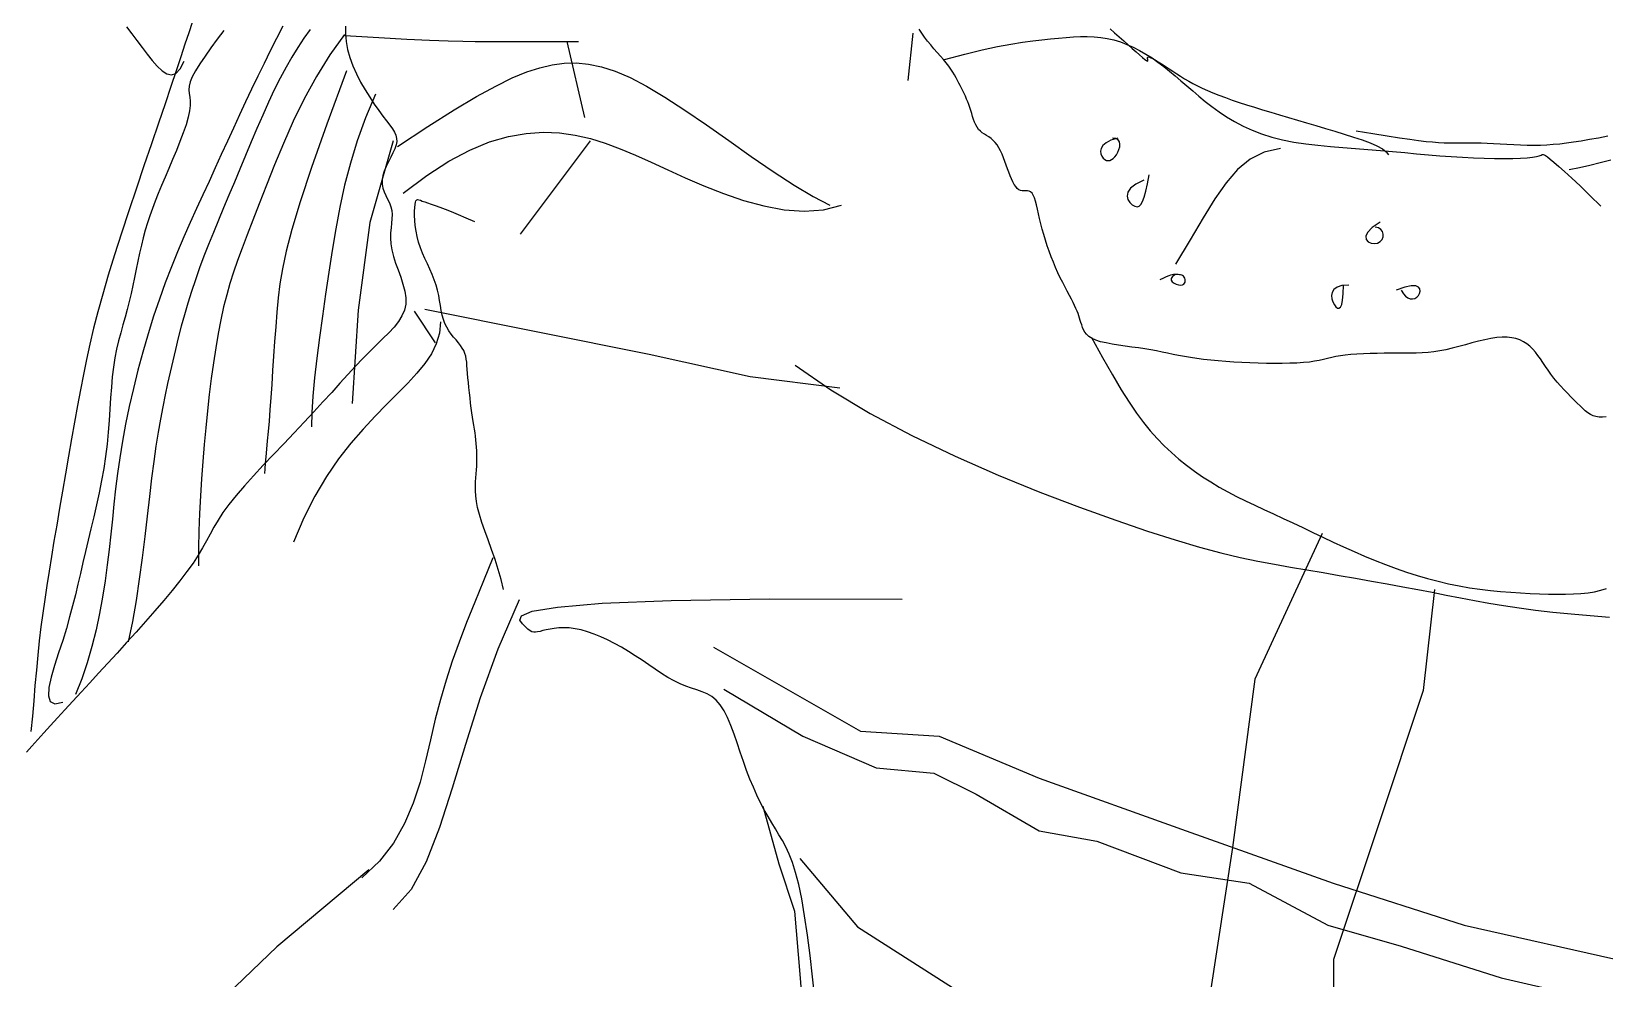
# Model space of a CAD drawing. Extents: x 872 to 5755, y 5790 to 9808.
# Drawn here: x 2919.2 to 3155.4, y 7055 to 7197.1 of the extents above; entities that cross this region are included whole.
import ezdxf

# ---------------------------------------------------------------- set-up
doc = ezdxf.new("R2010")
doc.units = 0
doc.header["$MEASUREMENT"] = 0
doc.layers.add('3', color=3, linetype='CONTINUOUS')
doc.layers.add('BH', color=3, linetype='CONTINUOUS')

msp = doc.modelspace()

# ---------------------------------------------------------------- hatches: boundary and pattern name
at = {"layer": 'BH'}
h = msp.add_hatch(dxfattribs=at)
h.set_pattern_fill('SWAMP,_O', color=256, scale=100)
h.set_pattern_definition([(0, (0, 0), (50, 86.6025), [12.5, -87.5]), (90, (6.25, 0), (-50, 86.60254), [6.25, -166.9551]), (90, (7.812, 0), (-50, 86.60254), [5, -168.2051]), (90, (4.688, 0), (-50, 86.60254), [5, -168.2051]), (60, (9.375, 0), (-50, 86.6025), [4, -96]), (120, (3.125, 0), (-100, 4e-08), [4, -96])])
edge = h.paths.add_edge_path()
edge.add_line((2158.5, 7650.63), (2158.5, 7518.64))
edge.add_line((2158.5, 7518.64), (2258.5, 7518.64))
edge.add_ellipse((2258.5, 7509.64), major_axis=(-6.36, 6.36), ratio=1, start_angle=135, end_angle=315, ccw=False)
edge.add_line((2258.5, 7500.64), (2258.5, 7338.64))
edge.add_line((2258.5, 7338.64), (2358.5, 7338.64))
edge.add_ellipse((2358.5, 7329.64), major_axis=(-6.36, 6.36), ratio=1, start_angle=135, end_angle=315, ccw=False)
edge.add_line((2358.5, 7320.64), (2358.5, 7158.64))
edge.add_line((2358.5, 7158.64), (2459, 7158.64))
edge.add_ellipse((2459, 7149.64), major_axis=(-6.36, 6.36), ratio=1, start_angle=135, end_angle=315, ccw=False)
edge.add_line((2458.5, 7140.59), (2458.5, 6978.64))
edge.add_line((2458.5, 6978.64), (2558.5, 6978.64))
edge.add_ellipse((2558.5, 6969.64), major_axis=(-6.36, 6.36), ratio=1, start_angle=135, end_angle=315, ccw=False)
edge.add_line((2558.5, 6960.64), (2558.5, 6898.64))
edge.add_line((2558.5, 6898.64), (2785.08, 6898.64))
edge.add_line((2785.08, 6898.64), (2779.82, 6949.12))
edge.add_line((2779.82, 6949.12), (2847.11, 7017.68))
edge.add_line((2847.11, 7017.68), (2892.91, 7053.55))
edge.add_line((2892.91, 7053.55), (2909.13, 7141.63))
edge.add_line((2909.13, 7141.63), (2910.45, 7189.1))
edge.add_line((2910.45, 7189.1), (2886.7, 7277.44))
edge.add_line((2886.7, 7277.44), (2938.16, 7349.96))
edge.add_line((2938.16, 7349.96), (2993.57, 7371.06))
edge.add_line((2993.57, 7371.06), (3027.88, 7414.57))
edge.add_line((3027.88, 7414.57), (3125.52, 7435.67))
edge.add_line((3125.52, 7435.67), (3121.89, 7841.59))
edge.add_line((3121.89, 7841.59), (2158.5, 7650.63))

# ---------------------------------------------------------------- linework, layer by layer
at = {"layer": '3'}
for points in [[(2943.35, 7198.42), (2942.84, 7196.87), (2942.27, 7195.16), (2941.65, 7193.27), (2940.95, 7191.17), (2940.17, 7188.82), (2939.28, 7186.21), (2938.3, 7183.32), (2937.23, 7180.2), (2936.11, 7176.92), (2934.97, 7173.55), (2933.83, 7170.15), (2932.73, 7166.8), (2931.69, 7163.56), (2930.75, 7160.49), (2929.92, 7157.66), (2929.2, 7155.02), (2928.56, 7152.54), (2928, 7150.18), (2927.5, 7147.88), (2927.03, 7145.6), (2926.59, 7143.31), (2926.15, 7140.94), (2925.7, 7138.48), (2925.24, 7135.94), (2924.78, 7133.34), (2924.32, 7130.72), (2923.87, 7128.11), (2923.43, 7125.54), (2923.01, 7123.02), (2922.6, 7120.6), (2922.22, 7118.3), (2921.86, 7116.09), (2921.52, 7113.96), (2921.21, 7111.87), (2920.92, 7109.8), (2920.65, 7107.73), (2920.4, 7105.64), (2920.17, 7103.48), (2919.96, 7101.26), (2919.75, 7098.97), (2919.56, 7096.66), (2919.36, 7094.34), (2919.15, 7092.03)], [(2966.35, 7197.87), (2966.35, 7196.75), (2966.45, 7195.58), (2966.67, 7194.39), (2967, 7193.16), (2967.46, 7191.93), (2968.01, 7190.7), (2968.63, 7189.49), (2969.3, 7188.32), (2970, 7187.21), (2970.7, 7186.17), (2971.37, 7185.22), (2972, 7184.37), (2972.55, 7183.64), (2973.03, 7183.01), (2973.42, 7182.46), (2973.72, 7181.96), (2973.93, 7181.49), (2974.05, 7181.03), (2974.06, 7180.56), (2973.97, 7180.04), (2973.77, 7179.47), (2973.49, 7178.85), (2973.16, 7178.2), (2972.82, 7177.52), (2972.48, 7176.82), (2972.19, 7176.13), (2971.98, 7175.45), (2971.87, 7174.79), (2971.88, 7174.17), (2972, 7173.58), (2972.2, 7173.01), (2972.44, 7172.45), (2972.7, 7171.9), (2972.96, 7171.34), (2973.17, 7170.78), (2973.31, 7170.2), (2973.36, 7169.6), (2973.35, 7168.97), (2973.29, 7168.3), (2973.21, 7167.59), (2973.15, 7166.85), (2973.13, 7166.05), (2973.17, 7165.2), (2973.31, 7164.3), (2973.56, 7163.33), (2973.9, 7162.32), (2974.28, 7161.29), (2974.66, 7160.23), (2975, 7159.17), (2975.27, 7158.13), (2975.42, 7157.13), (2975.41, 7156.16), (2975.22, 7155.26), (2974.85, 7154.39), (2974.32, 7153.55), (2973.66, 7152.72), (2972.87, 7151.87), (2971.99, 7151), (2971.04, 7150.07), (2970.03, 7149.08), (2968.97, 7148), (2967.88, 7146.84), (2966.74, 7145.61), (2965.54, 7144.3), (2964.3, 7142.93), (2962.99, 7141.49), (2961.61, 7140), (2960.17, 7138.45), (2958.66, 7136.85), (2957.11, 7135.23), (2955.56, 7133.6), (2954.03, 7131.99), (2952.57, 7130.41), (2951.19, 7128.89), (2949.95, 7127.45), (2948.87, 7126.12), (2947.98, 7124.89), (2947.24, 7123.76), (2946.6, 7122.7), (2946.03, 7121.67), (2945.48, 7120.65), (2944.9, 7119.6), (2944.25, 7118.5), (2943.49, 7117.32), (2942.57, 7116.04), (2941.52, 7114.67), (2940.35, 7113.21), (2939.09, 7111.7), (2937.75, 7110.14), (2936.36, 7108.56), (2934.94, 7106.97), (2933.5, 7105.38), (2932.08, 7103.82), (2930.68, 7102.29), (2929.31, 7100.8), (2927.97, 7099.35), (2926.67, 7097.95), (2925.43, 7096.6), (2924.24, 7095.32), (2923.13, 7094.1), (2922.08, 7092.95), (2921.1, 7091.87), (2920.17, 7090.85), (2919.3, 7089.87), (2918.47, 7088.93)], [(2948.11, 7197.23), (2947.12, 7195.91), (2946.17, 7194.62), (2945.28, 7193.39), (2944.5, 7192.23), (2943.84, 7191.19), (2943.36, 7190.28), (2943.05, 7189.51), (2942.91, 7188.87), (2942.87, 7188.3), (2942.91, 7187.77), (2942.98, 7187.23), (2943.04, 7186.64), (2943.05, 7185.97), (2942.96, 7185.16), (2942.75, 7184.19), (2942.43, 7183.08), (2942.01, 7181.87), (2941.52, 7180.57), (2940.98, 7179.22), (2940.41, 7177.85), (2939.84, 7176.5), (2939.28, 7175.19), (2938.76, 7173.94), (2938.27, 7172.76), (2937.82, 7171.62), (2937.4, 7170.51), (2937, 7169.43), (2936.64, 7168.34), (2936.31, 7167.25), (2936, 7166.13), (2935.72, 7164.99), (2935.45, 7163.81), (2935.2, 7162.61), (2934.95, 7161.39), (2934.7, 7160.17), (2934.45, 7158.96), (2934.18, 7157.75), (2933.9, 7156.56), (2933.59, 7155.38), (2933.27, 7154.22), (2932.94, 7153.06), (2932.62, 7151.88), (2932.3, 7150.67), (2932.01, 7149.42), (2931.75, 7148.1), (2931.53, 7146.72), (2931.36, 7145.25), (2931.22, 7143.7), (2931.1, 7142.09), (2930.99, 7140.42), (2930.88, 7138.7), (2930.74, 7136.94), (2930.57, 7135.14), (2930.35, 7133.33), (2930.08, 7131.51), (2929.75, 7129.68), (2929.38, 7127.85), (2928.99, 7126.03), (2928.57, 7124.24), (2928.15, 7122.46), (2927.73, 7120.73), (2927.33, 7119.03), (2926.95, 7117.38), (2926.57, 7115.76), (2926.2, 7114.15), (2925.82, 7112.54), (2925.41, 7110.91), (2924.96, 7109.24), (2924.47, 7107.51), (2923.91, 7105.71), (2923.3, 7103.84), (2922.69, 7101.97), (2922.18, 7100.21), (2921.84, 7098.65), (2921.77, 7097.4), (2922.03, 7096.55), (2922.72, 7096.21), (2923.91, 7096.46)], [(2956.98, 7197.86), (2956.03, 7196.02), (2955.08, 7194.15), (2954.14, 7192.26), (2953.2, 7190.36), (2952.27, 7188.43), (2951.36, 7186.49), (2950.45, 7184.54), (2949.54, 7182.58), (2948.64, 7180.6), (2947.73, 7178.61), (2946.81, 7176.6), (2945.89, 7174.58), (2944.95, 7172.55), (2944, 7170.49), (2943.05, 7168.39), (2942.1, 7166.24), (2941.16, 7164.03), (2940.23, 7161.75), (2939.32, 7159.38), (2938.43, 7156.91), (2937.57, 7154.34), (2936.74, 7151.69), (2935.95, 7148.98), (2935.21, 7146.25), (2934.53, 7143.52), (2933.91, 7140.81), (2933.35, 7138.16), (2932.87, 7135.59), (2932.47, 7133.12), (2932.14, 7130.74), (2931.85, 7128.43), (2931.6, 7126.15), (2931.37, 7123.9), (2931.14, 7121.65), (2930.89, 7119.37), (2930.61, 7117.04), (2930.28, 7114.66), (2929.9, 7112.22), (2929.44, 7109.75), (2928.92, 7107.28), (2928.3, 7104.8), (2927.59, 7102.36), (2926.78, 7099.96), (2925.85, 7097.62)], [(2933.5, 7197.76), (2934.27, 7196.73), (2935.05, 7195.7), (2935.82, 7194.69), (2936.58, 7193.69), (2937.34, 7192.73), (2938.09, 7191.87), (2938.83, 7191.17), (2939.55, 7190.71), (2940.24, 7190.55), (2940.91, 7190.78), (2941.56, 7191.45), (2942.17, 7192.64)], [(2961.09, 7197.37), (2960.14, 7196.05), (2959.22, 7194.68), (2958.33, 7193.24), (2957.44, 7191.7), (2956.56, 7190.06), (2955.68, 7188.31), (2954.81, 7186.45), (2953.94, 7184.52), (2953.07, 7182.52), (2952.21, 7180.5), (2951.36, 7178.46), (2950.52, 7176.43), (2949.69, 7174.44), (2948.87, 7172.49), (2948.08, 7170.59), (2947.3, 7168.74), (2946.55, 7166.92), (2945.82, 7165.12), (2945.12, 7163.35), (2944.46, 7161.59), (2943.84, 7159.83), (2943.26, 7158.08), (2942.71, 7156.33), (2942.2, 7154.58), (2941.72, 7152.84), (2941.27, 7151.11), (2940.84, 7149.38), (2940.43, 7147.66), (2940.04, 7145.96), (2939.66, 7144.26), (2939.3, 7142.55), (2938.94, 7140.78), (2938.59, 7138.93), (2938.25, 7136.96), (2937.92, 7134.85), (2937.59, 7132.55), (2937.26, 7130.04), (2936.93, 7127.3), (2936.59, 7124.36), (2936.23, 7121.28), (2935.83, 7118.1), (2935.4, 7114.89), (2934.92, 7111.68), (2934.37, 7108.54), (2933.75, 7105.51)], [(2966.21, 7196.64), (2964.01, 7193.57), (2962, 7190.32), (2960.18, 7186.98), (2958.53, 7183.6), (2957.04, 7180.27), (2955.69, 7177.04), (2954.49, 7174.01), (2953.42, 7171.22), (2952.46, 7168.75), (2951.61, 7166.55), (2950.85, 7164.55), (2950.17, 7162.72), (2949.57, 7160.98), (2949.03, 7159.27), (2948.54, 7157.55), (2948.08, 7155.74), (2947.66, 7153.82), (2947.26, 7151.76), (2946.88, 7149.6), (2946.54, 7147.35), (2946.21, 7145.01), (2945.91, 7142.6), (2945.63, 7140.14), (2945.38, 7137.63), (2945.14, 7135.1), (2944.93, 7132.55), (2944.74, 7129.97), (2944.58, 7127.38), (2944.45, 7124.77), (2944.36, 7122.15), (2944.3, 7119.53), (2944.28, 7116.9)], [(2966.27, 7196.45), (2971.37, 7196.16), (2975.57, 7195.94), (2978.99, 7195.78), (2981.76, 7195.68), (2984.01, 7195.62), (2985.86, 7195.58), (2987.44, 7195.57), (2988.86, 7195.57), (2990.26, 7195.57), (2991.65, 7195.57), (2993.07, 7195.57), (2994.54, 7195.57), (2996.08, 7195.57), (2997.72, 7195.57), (2999.47, 7195.57), (3001.37, 7195.57)], [(3051.57, 7196.82), (3050.78, 7189.73)], [(3155.65, 7139.24), (3155.08, 7139.2), (3154.57, 7139.22), (3154.1, 7139.3), (3153.67, 7139.43), (3153.26, 7139.63), (3152.88, 7139.87), (3152.5, 7140.17), (3152.11, 7140.51), (3151.71, 7140.89), (3151.28, 7141.32), (3150.82, 7141.78), (3150.33, 7142.27), (3149.83, 7142.79), (3149.31, 7143.33), (3148.8, 7143.9), (3148.29, 7144.47), (3147.8, 7145.06), (3147.34, 7145.65), (3146.92, 7146.24), (3146.52, 7146.82), (3146.14, 7147.39), (3145.77, 7147.94), (3145.39, 7148.47), (3145.01, 7148.97), (3144.62, 7149.43), (3144.19, 7149.84), (3143.73, 7150.21), (3143.22, 7150.53), (3142.68, 7150.79), (3142.09, 7150.99), (3141.45, 7151.13), (3140.75, 7151.21), (3140, 7151.22), (3139.2, 7151.16), (3138.33, 7151.02), (3137.41, 7150.83), (3136.46, 7150.6), (3135.49, 7150.34), (3134.5, 7150.06), (3133.51, 7149.79), (3132.53, 7149.54), (3131.58, 7149.32), (3130.66, 7149.15), (3129.76, 7149.02), (3128.89, 7148.92), (3128.01, 7148.86), (3127.13, 7148.82), (3126.24, 7148.8), (3125.31, 7148.8), (3124.35, 7148.8), (3123.34, 7148.79), (3122.31, 7148.79), (3121.26, 7148.78), (3120.21, 7148.76), (3119.19, 7148.73), (3118.22, 7148.68), (3117.3, 7148.62), (3116.47, 7148.53), (3115.73, 7148.42), (3115.05, 7148.29), (3114.43, 7148.15), (3113.82, 7148.01), (3113.21, 7147.86), (3112.57, 7147.72), (3111.87, 7147.59), (3111.08, 7147.48), (3110.19, 7147.4), (3109.21, 7147.33), (3108.14, 7147.29), (3107.01, 7147.27), (3105.83, 7147.27), (3104.62, 7147.28), (3103.38, 7147.31), (3102.15, 7147.35), (3100.92, 7147.41), (3099.72, 7147.47), (3098.54, 7147.55), (3097.39, 7147.65), (3096.27, 7147.75), (3095.2, 7147.87), (3094.18, 7148), (3093.22, 7148.14), (3092.31, 7148.29), (3091.45, 7148.45), (3090.62, 7148.62), (3089.8, 7148.8), (3088.98, 7148.97), (3088.15, 7149.14), (3087.29, 7149.3), (3086.38, 7149.45), (3085.42, 7149.59), (3084.42, 7149.73), (3083.41, 7149.87), (3082.41, 7150.01), (3081.45, 7150.16), (3080.55, 7150.34), (3079.73, 7150.53), (3079.03, 7150.76), (3078.45, 7151.03), (3077.99, 7151.32), (3077.64, 7151.64), (3077.37, 7151.98), (3077.17, 7152.33), (3077.01, 7152.68), (3076.9, 7153.04), (3076.79, 7153.39), (3076.69, 7153.73), (3076.59, 7154.06), (3076.48, 7154.4), (3076.35, 7154.75), (3076.2, 7155.12), (3076.04, 7155.51), (3075.84, 7155.94), (3075.61, 7156.41), (3075.35, 7156.92), (3075.05, 7157.48), (3074.73, 7158.09), (3074.4, 7158.73), (3074.05, 7159.42), (3073.69, 7160.13), (3073.33, 7160.88), (3072.98, 7161.65), (3072.65, 7162.45), (3072.32, 7163.27), (3072.01, 7164.1), (3071.72, 7164.93), (3071.45, 7165.77), (3071.19, 7166.6), (3070.96, 7167.42), (3070.75, 7168.21), (3070.56, 7168.99), (3070.4, 7169.73), (3070.24, 7170.42), (3070.09, 7171.05), (3069.94, 7171.62), (3069.79, 7172.11), (3069.62, 7172.51), (3069.44, 7172.81), (3069.23, 7173), (3069, 7173.11), (3068.76, 7173.16), (3068.5, 7173.17), (3068.24, 7173.17), (3067.98, 7173.18), (3067.72, 7173.22), (3067.47, 7173.33), (3067.23, 7173.52), (3067, 7173.79), (3066.78, 7174.12), (3066.56, 7174.51), (3066.36, 7174.95), (3066.15, 7175.43), (3065.96, 7175.95), (3065.76, 7176.48), (3065.56, 7177.03), (3065.36, 7177.58), (3065.15, 7178.12), (3064.94, 7178.65), (3064.71, 7179.15), (3064.47, 7179.62), (3064.2, 7180.04), (3063.92, 7180.42), (3063.61, 7180.73), (3063.29, 7181), (3062.96, 7181.24), (3062.62, 7181.45), (3062.29, 7181.66), (3061.98, 7181.87), (3061.69, 7182.11), (3061.42, 7182.38), (3061.19, 7182.7), (3061, 7183.06), (3060.82, 7183.46), (3060.67, 7183.88), (3060.52, 7184.32), (3060.39, 7184.76), (3060.25, 7185.22), (3060.11, 7185.66), (3059.96, 7186.1), (3059.79, 7186.53), (3059.62, 7186.94), (3059.44, 7187.35), (3059.25, 7187.76), (3059.06, 7188.16), (3058.86, 7188.55), (3058.66, 7188.95), (3058.47, 7189.34), (3058.26, 7189.74), (3058.05, 7190.14), (3057.81, 7190.55), (3057.55, 7190.98), (3057.26, 7191.42), (3056.93, 7191.88), (3056.56, 7192.36), (3056.15, 7192.86), (3055.69, 7193.39), (3055.21, 7193.93), (3054.72, 7194.49), (3054.23, 7195.06), (3053.75, 7195.64), (3053.3, 7196.23), (3052.88, 7196.82), (3052.51, 7197.41)], [(3056.3, 7192.88), (3059.34, 7193.68), (3061.98, 7194.31), (3064.27, 7194.81), (3066.27, 7195.19), (3068.01, 7195.47), (3069.55, 7195.68), (3070.93, 7195.84), (3072.2, 7195.96), (3073.4, 7196.08), (3074.55, 7196.19), (3075.65, 7196.27), (3076.71, 7196.32), (3077.74, 7196.33), (3078.75, 7196.29), (3079.75, 7196.19), (3080.73, 7196.03), (3081.72, 7195.8), (3082.7, 7195.5), (3083.68, 7195.13), (3084.64, 7194.7), (3085.6, 7194.22), (3086.54, 7193.69), (3087.46, 7193.11), (3088.35, 7192.49), (3089.23, 7191.83), (3090.09, 7191.14), (3090.95, 7190.42), (3091.8, 7189.68), (3092.67, 7188.92), (3093.56, 7188.15), (3094.49, 7187.37), (3095.45, 7186.58), (3096.46, 7185.8), (3097.53, 7185.02), (3098.65, 7184.27), (3099.85, 7183.55), (3101.12, 7182.87), (3102.47, 7182.25), (3103.91, 7181.69), (3105.43, 7181.2), (3107.06, 7180.8), (3108.76, 7180.47), (3110.54, 7180.21), (3112.36, 7179.99), (3114.23, 7179.81), (3116.11, 7179.65), (3118, 7179.51), (3119.88, 7179.37), (3121.74, 7179.21), (3123.58, 7179.05), (3125.39, 7178.89), (3127.18, 7178.73), (3128.94, 7178.57), (3130.67, 7178.43), (3132.39, 7178.3), (3134.07, 7178.19), (3135.73, 7178.1), (3137.34, 7178.04), (3138.88, 7178), (3140.31, 7177.99), (3141.63, 7178), (3142.79, 7178.04), (3143.79, 7178.1), (3144.58, 7178.19), (3145.17, 7178.29), (3145.58, 7178.41), (3145.86, 7178.51), (3146.04, 7178.59), (3146.19, 7178.62), (3146.34, 7178.58), (3146.53, 7178.47), (3146.82, 7178.25), (3147.23, 7177.92), (3147.79, 7177.45), (3148.51, 7176.83), (3149.39, 7176.05), (3150.46, 7175.07), (3151.71, 7173.89), (3153.17, 7172.48), (3154.83, 7170.84)], [(3081.16, 7197.47), (3081.84, 7196.87), (3082.53, 7196.27), (3083.2, 7195.67), (3083.86, 7195.08), (3084.48, 7194.52), (3085.06, 7194.01), (3085.57, 7193.56), (3086.01, 7193.18), (3086.37, 7192.89), (3086.63, 7192.71), (3086.78, 7192.64), (3086.84, 7192.66), (3086.85, 7192.75), (3086.82, 7192.88), (3086.79, 7193.02), (3086.79, 7193.15), (3086.84, 7193.23), (3086.96, 7193.25), (3087.19, 7193.18), (3087.51, 7193.03), (3087.91, 7192.8), (3088.38, 7192.53), (3088.89, 7192.2), (3089.44, 7191.85), (3090.01, 7191.48), (3090.59, 7191.1), (3091.17, 7190.72), (3091.75, 7190.36), (3092.35, 7189.99), (3092.96, 7189.63), (3093.6, 7189.27), (3094.27, 7188.92), (3095, 7188.56), (3095.77, 7188.21), (3096.61, 7187.86), (3097.51, 7187.51), (3098.47, 7187.15), (3099.48, 7186.79), (3100.55, 7186.43), (3101.66, 7186.07), (3102.83, 7185.7), (3104.04, 7185.32), (3105.3, 7184.94), (3106.6, 7184.56), (3107.93, 7184.16), (3109.28, 7183.76), (3110.67, 7183.36), (3112.07, 7182.94), (3113.48, 7182.53), (3114.9, 7182.1), (3116.32, 7181.67), (3117.7, 7181.23), (3119.01, 7180.79), (3120.19, 7180.35), (3121.22, 7179.9), (3122.05, 7179.45), (3122.63, 7178.99), (3122.94, 7178.54)], [(2999.61, 7195.57), (3002.24, 7184.18)], [(2974.17, 7179.8), (2978.75, 7182.8), (2982.68, 7185.29), (2986.04, 7187.3), (2988.92, 7188.89), (2991.41, 7190.11), (2993.6, 7191.01), (2995.57, 7191.64), (2997.42, 7192.06), (2999.22, 7192.31), (3001.01, 7192.36), (3002.86, 7192.19), (3004.79, 7191.79), (3006.86, 7191.12), (3009.11, 7190.15), (3011.58, 7188.87), (3014.31, 7187.24), (3017.33, 7185.27), (3020.56, 7183.05), (3023.9, 7180.69), (3027.28, 7178.32), (3030.58, 7176.05), (3033.71, 7174), (3036.58, 7172.29), (3039.09, 7171.03)], [(2966.51, 7191.19), (2963.58, 7183.17), (2961.29, 7176.68), (2959.57, 7171.49), (2958.32, 7167.38), (2957.46, 7164.12), (2956.89, 7161.47), (2956.52, 7159.2), (2956.28, 7157.09), (2956.07, 7154.95), (2955.89, 7152.77), (2955.72, 7150.56), (2955.57, 7148.37), (2955.43, 7146.22), (2955.3, 7144.13), (2955.17, 7142.15), (2955.03, 7140.3), (2954.89, 7138.6), (2954.75, 7137.05), (2954.62, 7135.65), (2954.49, 7134.39), (2954.39, 7133.28), (2954.3, 7132.3), (2954.25, 7131.45), (2954.23, 7130.73)], [(2970.9, 7187.69), (2969.39, 7184.13), (2968.14, 7180.68), (2967.1, 7177.31), (2966.24, 7174), (2965.52, 7170.73), (2964.92, 7167.48), (2964.38, 7164.23), (2963.88, 7160.96), (2963.39, 7157.67), (2962.91, 7154.38), (2962.47, 7151.15), (2962.07, 7148.04), (2961.73, 7145.09), (2961.47, 7142.36), (2961.31, 7139.89), (2961.25, 7137.74)], [(2975.05, 7172.79), (2978.56, 7175.46), (2981.89, 7177.61), (2985.04, 7179.27), (2988.01, 7180.49), (2990.84, 7181.31), (2993.52, 7181.78), (2996.08, 7181.94), (2998.52, 7181.84), (3000.86, 7181.52), (3003.13, 7181), (3005.37, 7180.31), (3007.62, 7179.47), (3009.91, 7178.51), (3012.27, 7177.45), (3014.75, 7176.31), (3017.38, 7175.12), (3020.18, 7173.92), (3023.11, 7172.76), (3026.13, 7171.72), (3029.2, 7170.89), (3032.25, 7170.33), (3035.24, 7170.11), (3038.12, 7170.32), (3040.85, 7171.03)], [(3118.1, 7182.17), (3120.62, 7181.75), (3122.77, 7181.4), (3124.6, 7181.12), (3126.15, 7180.89), (3127.46, 7180.71), (3128.59, 7180.58), (3129.58, 7180.49), (3130.47, 7180.42), (3131.3, 7180.38), (3132.1, 7180.36), (3132.87, 7180.36), (3133.64, 7180.36), (3134.4, 7180.37), (3135.19, 7180.37), (3136, 7180.37), (3136.86, 7180.35), (3137.77, 7180.32), (3138.72, 7180.27), (3139.71, 7180.22), (3140.72, 7180.16), (3141.75, 7180.11), (3142.78, 7180.06), (3143.79, 7180.03), (3144.79, 7180.02), (3145.76, 7180.03), (3146.72, 7180.07), (3147.68, 7180.14), (3148.66, 7180.23), (3149.68, 7180.35), (3150.75, 7180.5), (3151.89, 7180.68), (3153.13, 7180.89), (3154.47, 7181.13), (3155.89, 7181.41)], [(2973.53, 7180.68), (2970.02, 7168.41), (2968.27, 7155.27), (2967.39, 7141.25)], [(3003.12, 7180.67), (2992.59, 7166.65)], [(3082.31, 7181.07), (3081.29, 7180.74), (3080.56, 7180.36), (3080.08, 7179.94), (3079.82, 7179.51), (3079.74, 7179.09), (3079.79, 7178.69), (3079.94, 7178.34), (3080.14, 7178.05), (3080.37, 7177.85), (3080.62, 7177.73), (3080.87, 7177.69), (3081.13, 7177.73), (3081.39, 7177.84), (3081.64, 7178.02), (3081.88, 7178.27), (3082.11, 7178.58), (3082.32, 7178.95), (3082.49, 7179.36), (3082.6, 7179.77), (3082.63, 7180.17), (3082.56, 7180.53), (3082.36, 7180.81), (3082.03, 7181), (3081.52, 7181.07)], [(3106.75, 7179.5), (3104.29, 7178.95), (3102.18, 7177.9), (3100.3, 7176.37), (3098.57, 7174.38), (3096.87, 7171.95), (3095.11, 7169.09), (3093.18, 7165.83), (3090.98, 7162.18)], [(3150.1, 7176.35), (3151.61, 7176.66), (3153.17, 7177.01), (3154.76, 7177.39), (3156.36, 7177.8)], [(3086.25, 7174.77), (3085.02, 7174.17), (3084.24, 7173.55), (3083.82, 7172.94), (3083.72, 7172.36), (3083.84, 7171.84), (3084.12, 7171.4), (3084.49, 7171.06), (3084.87, 7170.84), (3085.22, 7170.77), (3085.52, 7170.86), (3085.78, 7171.12), (3086.03, 7171.58), (3086.27, 7172.23), (3086.51, 7173.11), (3086.76, 7174.21), (3087.04, 7175.56)], [(2990.09, 7113.37), (2989.74, 7114.86), (2989.31, 7116.37), (2988.82, 7117.87), (2988.3, 7119.35), (2987.78, 7120.78), (2987.29, 7122.14), (2986.84, 7123.42), (2986.47, 7124.59), (2986.2, 7125.63), (2986.02, 7126.56), (2985.92, 7127.4), (2985.87, 7128.15), (2985.88, 7128.84), (2985.91, 7129.49), (2985.96, 7130.1), (2986.01, 7130.69), (2986.06, 7131.28), (2986.09, 7131.87), (2986.11, 7132.45), (2986.11, 7133.03), (2986.11, 7133.61), (2986.09, 7134.18), (2986.06, 7134.73), (2986.01, 7135.28), (2985.96, 7135.82), (2985.89, 7136.35), (2985.82, 7136.88), (2985.73, 7137.43), (2985.65, 7137.99), (2985.55, 7138.58), (2985.46, 7139.21), (2985.36, 7139.87), (2985.26, 7140.58), (2985.16, 7141.33), (2985.07, 7142.1), (2984.98, 7142.87), (2984.9, 7143.64), (2984.82, 7144.39), (2984.76, 7145.11), (2984.7, 7145.78), (2984.66, 7146.39), (2984.61, 7146.94), (2984.57, 7147.45), (2984.5, 7147.93), (2984.42, 7148.37), (2984.29, 7148.78), (2984.13, 7149.19), (2983.91, 7149.58), (2983.64, 7149.98), (2983.32, 7150.38), (2982.97, 7150.79), (2982.6, 7151.22), (2982.23, 7151.68), (2981.88, 7152.17), (2981.56, 7152.69), (2981.28, 7153.26), (2981.07, 7153.87), (2980.89, 7154.53), (2980.75, 7155.22), (2980.63, 7155.95), (2980.5, 7156.7), (2980.36, 7157.46), (2980.19, 7158.24), (2979.97, 7159.03), (2979.7, 7159.82), (2979.38, 7160.61), (2979.02, 7161.4), (2978.66, 7162.19), (2978.29, 7163), (2977.94, 7163.81), (2977.62, 7164.63), (2977.34, 7165.46), (2977.13, 7166.3), (2976.97, 7167.13), (2976.85, 7167.95), (2976.79, 7168.72), (2976.75, 7169.44), (2976.75, 7170.09), (2976.78, 7170.65), (2976.82, 7171.1), (2976.87, 7171.44), (2976.95, 7171.66), (2977.06, 7171.79), (2977.2, 7171.84), (2977.38, 7171.82), (2977.61, 7171.75), (2977.9, 7171.63), (2978.26, 7171.49), (2978.7, 7171.34), (2979.21, 7171.16), (2979.81, 7170.95), (2980.51, 7170.71), (2981.32, 7170.41), (2982.24, 7170.06), (2983.27, 7169.63), (2984.44, 7169.13), (2985.73, 7168.55)], [(3121.72, 7168.48), (3120.53, 7167.65), (3119.83, 7166.93), (3119.56, 7166.34), (3119.61, 7165.87), (3119.9, 7165.53), (3120.34, 7165.32), (3120.85, 7165.25), (3121.33, 7165.33), (3121.72, 7165.54), (3121.99, 7165.86), (3122.14, 7166.25), (3122.17, 7166.66), (3122.06, 7167.05), (3121.83, 7167.38), (3121.45, 7167.6), (3120.94, 7167.69)], [(3090.98, 7160.6), (3090.53, 7160.31), (3090.33, 7160.03), (3090.33, 7159.76), (3090.49, 7159.52), (3090.76, 7159.32), (3091.09, 7159.16), (3091.45, 7159.06), (3091.77, 7159.03), (3092.03, 7159.06), (3092.22, 7159.16), (3092.35, 7159.3), (3092.43, 7159.47), (3092.45, 7159.66), (3092.44, 7159.86), (3092.38, 7160.05), (3092.3, 7160.21), (3092.19, 7160.34), (3092.05, 7160.44), (3091.91, 7160.51), (3091.75, 7160.55), (3091.58, 7160.58), (3091.4, 7160.6), (3091.22, 7160.6), (3091.05, 7160.6), (3090.88, 7160.6), (3090.7, 7160.59), (3090.49, 7160.56), (3090.25, 7160.51), (3089.96, 7160.41), (3089.6, 7160.27), (3089.16, 7160.08), (3088.62, 7159.82)], [(3116.99, 7159.03), (3115.97, 7158.94), (3115.24, 7158.71), (3114.77, 7158.35), (3114.51, 7157.92), (3114.42, 7157.44), (3114.47, 7156.95), (3114.62, 7156.49), (3114.83, 7156.08), (3115.06, 7155.76), (3115.29, 7155.57), (3115.52, 7155.54), (3115.74, 7155.71), (3115.93, 7156.11), (3116.07, 7156.77), (3116.17, 7157.73), (3116.21, 7159.03)], [(3124.88, 7158.24), (3125.19, 7157.72), (3125.53, 7157.34), (3125.88, 7157.09), (3126.23, 7156.96), (3126.58, 7156.94), (3126.9, 7157.02), (3127.19, 7157.2), (3127.44, 7157.45), (3127.63, 7157.78), (3127.72, 7158.13), (3127.68, 7158.47), (3127.46, 7158.73), (3127.04, 7158.89), (3126.36, 7158.89), (3125.39, 7158.69), (3124.09, 7158.24)], [(2976.69, 7155.09), (2979.84, 7150.37)], [(2978.28, 7155.41), (3011.96, 7148.68), (3027.12, 7145.31), (3040.6, 7143.63)], [(2980.63, 7153.52), (2980.47, 7151.82), (2980, 7150.23), (2979.27, 7148.71), (2978.29, 7147.25), (2977.1, 7145.79), (2975.72, 7144.3), (2974.2, 7142.76), (2972.55, 7141.12), (2970.81, 7139.35), (2969, 7137.42), (2967.17, 7135.29), (2965.33, 7132.93), (2963.52, 7130.3), (2961.77, 7127.36), (2960.1, 7124.09), (2958.56, 7120.45)], [(3078.37, 7151.16), (3080.04, 7148.14), (3081.52, 7145.55), (3082.84, 7143.33), (3084.04, 7141.44), (3085.14, 7139.81), (3086.18, 7138.4), (3087.2, 7137.15), (3088.22, 7136), (3089.28, 7134.92), (3090.36, 7133.9), (3091.49, 7132.92), (3092.64, 7131.99), (3093.83, 7131.11), (3095.04, 7130.27), (3096.28, 7129.48), (3097.55, 7128.72), (3098.84, 7128), (3100.16, 7127.31), (3101.5, 7126.64), (3102.87, 7125.98), (3104.26, 7125.33), (3105.68, 7124.68), (3107.12, 7124.02), (3108.59, 7123.34), (3110.08, 7122.64), (3111.59, 7121.92), (3113.12, 7121.2), (3114.66, 7120.47), (3116.22, 7119.75), (3117.79, 7119.04), (3119.36, 7118.36), (3120.94, 7117.7), (3122.51, 7117.08), (3124.09, 7116.5), (3125.66, 7115.95), (3127.24, 7115.45), (3128.82, 7114.99), (3130.39, 7114.58), (3131.97, 7114.21), (3133.55, 7113.89), (3135.12, 7113.62), (3136.69, 7113.4), (3138.25, 7113.21), (3139.79, 7113.06), (3141.3, 7112.94), (3142.78, 7112.84), (3144.23, 7112.77), (3145.63, 7112.71), (3146.99, 7112.67), (3148.29, 7112.65), (3149.54, 7112.65), (3150.72, 7112.68), (3151.85, 7112.75), (3152.91, 7112.86), (3153.91, 7113.02), (3154.83, 7113.24), (3155.68, 7113.52)], [(3033.86, 7147), (3039.24, 7143.29), (3045.15, 7139.77), (3051.42, 7136.45), (3057.88, 7133.36), (3064.34, 7130.52), (3070.63, 7127.95), (3076.58, 7125.68), (3082, 7123.73), (3086.77, 7122.1), (3090.94, 7120.78), (3094.59, 7119.71), (3097.81, 7118.86), (3100.7, 7118.17), (3103.34, 7117.62), (3105.82, 7117.15), (3108.25, 7116.72), (3110.68, 7116.3), (3113.13, 7115.88), (3115.57, 7115.46), (3118, 7115.04), (3120.41, 7114.62), (3122.77, 7114.19), (3125.09, 7113.77), (3127.34, 7113.35), (3129.51, 7112.93), (3131.64, 7112.52), (3133.75, 7112.11), (3135.86, 7111.71), (3138.02, 7111.32), (3140.24, 7110.95), (3142.57, 7110.6), (3145.02, 7110.27), (3147.62, 7109.97), (3150.36, 7109.69), (3153.21, 7109.44), (3156.14, 7109.22)], [(3113.02, 7121.76), (3102.91, 7099.9), (3099.55, 7074.66), (3096.18, 7052.8), (3096.18, 7047.75), (3096.18, 7047.75)], [(2988.51, 7118.09), (2987.09, 7114.67), (2985.77, 7111.46), (2984.55, 7108.41), (2983.44, 7105.47), (2982.41, 7102.6), (2981.47, 7099.74), (2980.62, 7096.85), (2979.84, 7093.88), (2979.12, 7090.8), (2978.39, 7087.64), (2977.56, 7084.46), (2976.54, 7081.31), (2975.24, 7078.24), (2973.58, 7075.31), (2971.46, 7072.57), (2968.8, 7070.07)], [(2992.45, 7111.79), (2989.25, 7104.41), (2986.61, 7097.12), (2984.39, 7090.11), (2982.4, 7083.55), (2980.49, 7077.62), (2978.48, 7072.49), (2976.22, 7068.34), (2973.53, 7065.35)], [(3036.82, 7052.03), (3036.48, 7055.23), (3036.11, 7058.42), (3035.71, 7061.5), (3035.29, 7064.37), (3034.86, 7066.92), (3034.41, 7069.09), (3033.94, 7070.89), (3033.47, 7072.39), (3032.98, 7073.65), (3032.49, 7074.72), (3031.97, 7075.67), (3031.45, 7076.55), (3030.91, 7077.42), (3030.37, 7078.33), (3029.81, 7079.29), (3029.25, 7080.31), (3028.7, 7081.37), (3028.15, 7082.5), (3027.61, 7083.68), (3027.08, 7084.91), (3026.58, 7086.21), (3026.1, 7087.57), (3025.63, 7088.95), (3025.17, 7090.33), (3024.71, 7091.67), (3024.23, 7092.95), (3023.73, 7094.13), (3023.21, 7095.17), (3022.64, 7096.05), (3022.02, 7096.75), (3021.36, 7097.28), (3020.66, 7097.7), (3019.91, 7098.02), (3019.13, 7098.3), (3018.32, 7098.56), (3017.47, 7098.85), (3016.6, 7099.2), (3015.7, 7099.64), (3014.77, 7100.16), (3013.83, 7100.75), (3012.87, 7101.38), (3011.89, 7102.05), (3010.89, 7102.73), (3009.87, 7103.4), (3008.84, 7104.06), (3007.8, 7104.68), (3006.76, 7105.25), (3005.72, 7105.78), (3004.69, 7106.25), (3003.68, 7106.67), (3002.69, 7107.01), (3001.74, 7107.28), (3000.83, 7107.47), (2999.97, 7107.58), (2999.16, 7107.61), (2998.41, 7107.59), (2997.71, 7107.52), (2997.08, 7107.42), (2996.51, 7107.3), (2996.01, 7107.18), (2995.58, 7107.07), (2995.21, 7106.99), (2994.91, 7106.94), (2994.63, 7106.95), (2994.36, 7107.02), (2994.08, 7107.16), (2993.76, 7107.4), (2993.39, 7107.74), (2992.95, 7108.19), (2992.53, 7108.76), (2992.77, 7109.41), (2994.41, 7110.08), (2998.2, 7110.72), (3004.89, 7111.28), (3015.25, 7111.7), (3030.01, 7111.93), (3049.92, 7111.91)], [(3129.86, 7113.35), (3128.18, 7098.21), (3121.44, 7078.03), (3114.7, 7057.84), (3114.7, 7046.07), (3114.7, 7042.7), (3114.7, 7037.66)], [(3021.62, 7104.71), (3043.69, 7092.11), (3055.51, 7091.33), (3070.49, 7085.03), (3092.56, 7077.16), (3114.63, 7069.28), (3134.34, 7062.98), (3158.77, 7057.47), (3172.96, 7055.11), (3182.42, 7055.11), (3188.72, 7059.05), (3198.18, 7059.84), (3206.85, 7063.77), (3209.22, 7065.35)], [(3023.19, 7098.41), (3035.02, 7091.33), (3046.05, 7086.6), (3054.72, 7085.81), (3061.03, 7082.67), (3070.49, 7077.16), (3079.16, 7075.58), (3091.77, 7070.86), (3102.02, 7069.28), (3113.84, 7062.98), (3124.88, 7059.84), (3139.85, 7055.11), (3150.1, 7052.75), (3171.38, 7050.39), (3181.63, 7051.18), (3187.15, 7052.75), (3190.3, 7055.11), (3192.67, 7055.9), (3195.03, 7055.9), (3195.82, 7055.9), (3197.4, 7056.69), (3202.12, 7056.69), (3206.26, 7059.44)], [(3029.04, 7080.84), (3031.41, 7072.18), (3033.77, 7065.1), (3034.56, 7055.65), (3035.35, 7046.2), (3036.14, 7038.33), (3036.14, 7030.46), (3031.41, 7019.44)], [(2969.86, 7071.3), (2956.04, 7059.73), (2943.62, 7047.8), (2932.58, 7035.64), (2922.91, 7023.36), (2914.58, 7011.08), (2907.57, 6998.92), (2901.86, 6986.99), (2897.44, 6975.42)], [(3034.56, 7072.97), (3043.23, 7062.74), (3060.57, 7051.71), (3080.28, 7046.99), (3095.25, 7046.99), (3112.6, 7039.12), (3123.63, 7038.33), (3137.82, 7038.33), (3153.58, 7038.33), (3163.83, 7040.69), (3174.08, 7043.84), (3181.96, 7046.99), (3186.69, 7053.29)]]:
    msp.add_lwpolyline(points, dxfattribs=at)

doc.saveas('drawing.dxf')
